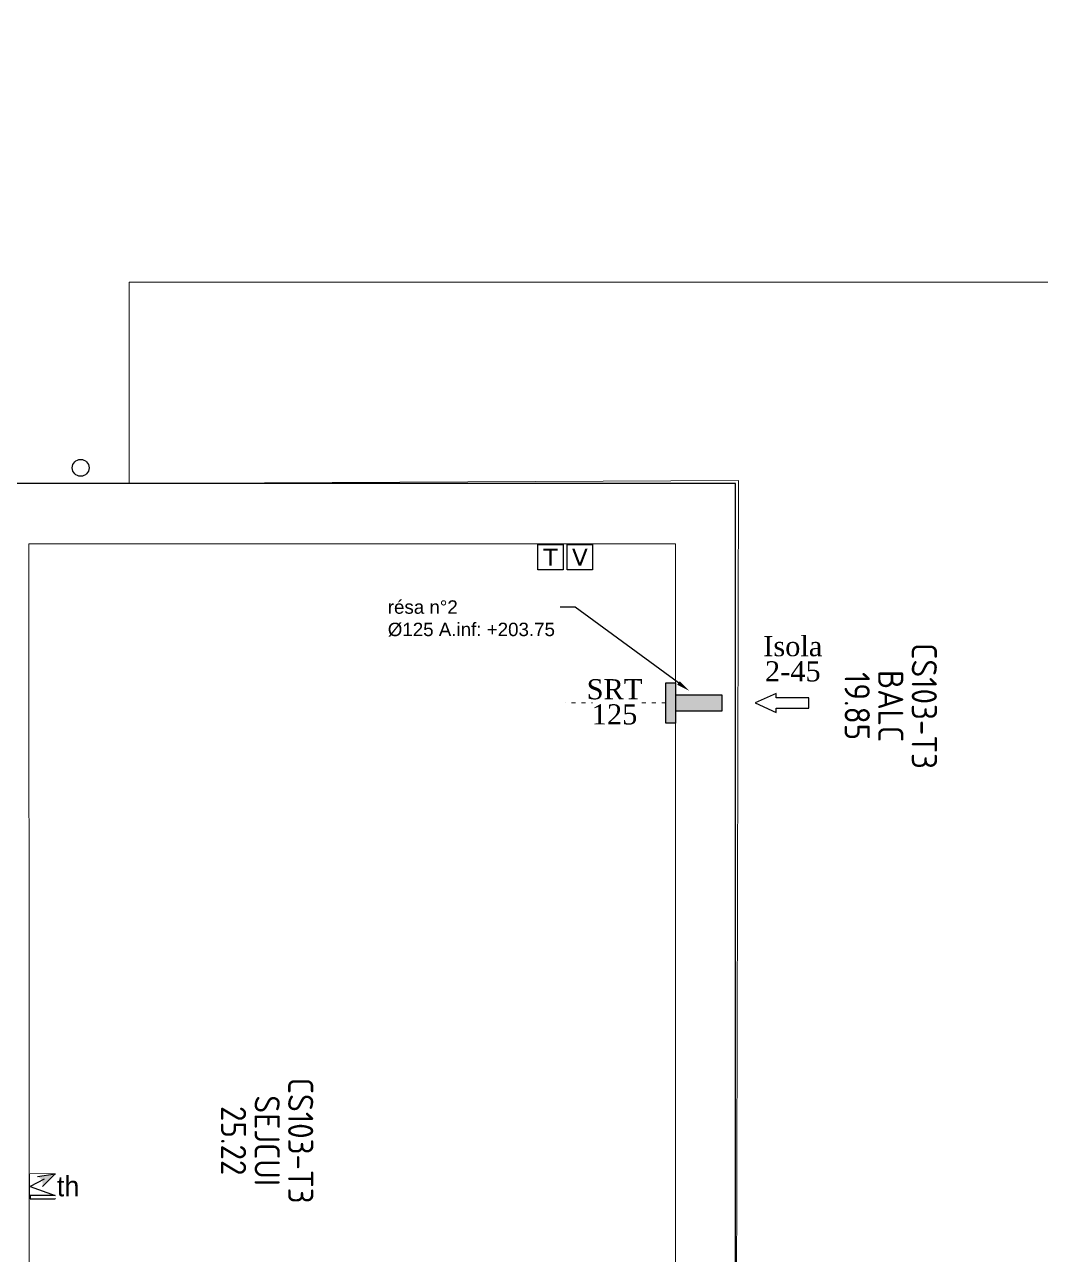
# Model space of a CAD drawing. Extents: x -2795338 to 3769695, y -3516596 to 3048438.
# Drawn here: x 505639 to 511697, y -338216 to -330882 of the extents above; entities that cross this region are included whole.
import ezdxf
from ezdxf import colors
from ezdxf.entities.mleader import LeaderData, LeaderLine
from ezdxf.math import Vec2, Vec3

# ---------------------------------------------------------------- set-up
doc = ezdxf.new("R2010")
doc.units = 0
doc.set_wipeout_variables(frame=1)
doc.linetypes.add('ACAD_ISO03W100', pattern=[30, 12, -18])
doc.layers.add('_GAZELEC-RESERVATION', color=1, linetype='Continuous', lineweight=18)
for name, color, linetype in [('prlm-CHAUFF', 30, 'Continuous'), ('prlm-EAU-EPEXT', 145, 'Continuous'), ('prlm-ELEC-CFA', 181, 'Continuous'), ('prlm-MOD-PB', 123, 'Continuous'), ('prlm-VMC', 93, 'Continuous')]:
    doc.layers.add(name, color=color, linetype=linetype)
doc.layers.add('prlm-xpoly', color=7, linetype='Continuous', plot=False)
doc.layers.add('prlm-ZEROPLOT', color=254, linetype='Continuous', plot=False)
doc.styles.add('prlm-elec-cfa', font='comic.ttf', dxfattribs={"height": 12})
doc.styles.add('prlm-vmc', font='pala.ttf', dxfattribs={"height": 14})
doc.styles.add('prlm-xpoly', font='isocp.shx', dxfattribs={"height": 15})
doc.styles.get("Standard").update_dxf_attribs({"font": 'arial.ttf'})

# ---------------------------------------------------------------- blocks, each defined once
blk = doc.blocks.new('xi.EA-Ma')
at = {"layer": 'prlm-MOD-PB'}
blk.add_hatch(color=0, dxfattribs=at).paths.add_polyline_path([(-4.65, 0), (-4.65, -28), (4.65, -28), (4.65, 0)])
at = {"layer": 'prlm-VMC', "linetype": 'ByBlock'}
blk.add_hatch(color=0, dxfattribs=at).paths.add_polyline_path([(-12, 5.6), (12, 5.6), (12, 0), (-12, 0)])
at = {"layer": 'prlm-MOD-PB', "color": 0, "linetype": 'ByBlock', "lineweight": -2, "flags": 128}
blk.add_lwpolyline([(-4.65, 0), (-4.65, -28), (4.65, -28), (4.65, 0)], close=True, dxfattribs=at)
at = {"layer": 'prlm-VMC', "color": 0, "linetype": 'ByBlock', "flags": 128}
for points in [[(-12, 5.6), (12, 5.6), (12, 0), (-12, 0)], [(-3.09, -60.19), (-3.09, -79.51), (3.09, -79.51), (3.09, -60.19), (5.59, -60.19), (0, -47.69), (-5.59, -60.19)]]:
    blk.add_lwpolyline(points, close=True, dxfattribs=at)
at = {"layer": 'prlm-ZEROPLOT', "color": 250, "linetype": 'ACAD_ISO03W100', "lineweight": 0, "ltscale": 0.2}
blk.add_lwpolyline([(0, 5.6), (0, 65.6)], dxfattribs=at)
blk = doc.blocks.new('xi.epext')
at = {"layer": 'prlm-EAU-EPEXT', "color": 0, "linetype": 'ByBlock', "lineweight": -2}
blk.add_circle((0, 0), 5, dxfattribs=at)
blk = doc.blocks.new('xi.th-ch')
at = {"layer": 'prlm-CHAUFF', "color": 0, "linetype": 'ByBlock', "lineweight": -2, "flags": 128}
blk.add_lwpolyline([(-7.5, 7.5), (7.5, 7.5), (7.5, -7.5), (-7.5, -7.5)], close=True, dxfattribs=at)
at = {"layer": 'prlm-CHAUFF', "color": 0}
blk.add_lwpolyline([(-7.5, -7.5), (7.5, 7.5)], dxfattribs=at)
blk = doc.blocks.new('xi.TH')
at = {"color": 0, "lineweight": 5}
blk.add_wipeout([(-7.5, -7.5), (7.5, -7.5), (7.5, 7.5), (-7.5, 7.5)], dxfattribs=at).dxf.layer = 'prlm-ELEC-CFA'
at = {"layer": 'prlm-ELEC-CFA', "lineweight": 5}
blk.add_hatch(color=0, dxfattribs=at).paths.add_polyline_path([(-3, 6), (-0.1, 3.7), (0, 0), (7.5, 7.5)])
at = {"layer": 'prlm-ELEC-CFA', "color": 0}
for points in [[(-3, 6), (7.5, 7.5), (0, 0)], [(0.95, 4.23), (-7.5, 0), (7.5, -5.5), (-7.5, -5.5), (-7.5, -7.5), (7.5, -7.5)]]:
    blk.add_lwpolyline(points, dxfattribs=at)
blk = doc.blocks.new('xi.TEL')
at = {"layer": 'prlm-ELEC-CFA', "color": 0, "linetype": 'ByBlock', "lineweight": -2, "flags": 128}
blk.add_lwpolyline([(-7.5, 7.5), (7.5, 7.5), (7.5, -7.5), (-7.5, -7.5)], close=True, dxfattribs=at)
at = {"layer": 'prlm-ELEC-CFA', "color": 0, "linetype": 'ByBlock', "insert": (0, 0), "char_height": 10, "width": 11.36, "attachment_point": 5}
blk.add_mtext('{\\fVerdana|b0|i0|c0|p34;T}', dxfattribs=at)
blk = doc.blocks.new('xi.TV')
at = {"layer": 'prlm-ELEC-CFA', "color": 0, "linetype": 'ByBlock', "lineweight": -2, "flags": 128}
blk.add_lwpolyline([(-7.5, 7.5), (7.5, 7.5), (7.5, -7.5), (-7.5, -7.5)], close=True, dxfattribs=at)
at = {"layer": 'prlm-ELEC-CFA', "color": 0, "linetype": 'ByBlock', "insert": (0, 0), "char_height": 10, "width": 11.36, "attachment_point": 5}
blk.add_mtext('{\\fVerdana|b0|i0|c0|p34;V}', dxfattribs=at)

msp = doc.modelspace()

# ---------------------------------------------------------------- linework, layer by layer
msp.add_circle((487178.691, -234079.124), 3282516.798)
at = {"layer": 'prlm-xpoly', "lineweight": 0}
for points in [[(506262.077, -333618.249), (509896.933, -333601.11), (509879.933, -340152.778), (511896.51, -340152.778), (511896.51, -332418.11), (506262.077, -332418.11)], [(509519.933, -333978.11), (505663.749, -333977.778), (505667.825, -340522.705), (509519.933, -340522.705)]]:
    msp.add_lwpolyline(points, close=True, dxfattribs=at)

# ---------------------------------------------------------------- block references
at = {"layer": 'prlm-CHAUFF', "xscale": 10, "yscale": 10, "zscale": 10}
msp.add_blockref('xi.th-ch', (505746.137, -337810.831), dxfattribs=at)
at = {"layer": 'prlm-EAU-EPEXT', "xscale": 10, "yscale": 10, "zscale": 10}
msp.add_blockref('xi.epext', (505973.115, -333525.044), dxfattribs=at)
at = {"layer": 'prlm-ELEC-CFA', "xscale": 10, "yscale": 10, "zscale": 10}
for name, p in [('xi.TEL', (508775.346, -334058.05)), ('xi.TV', (508950.564, -334058.065))]:
    msp.add_blockref(name, p, dxfattribs=at)
at = {"layer": 'prlm-VMC', "ltscale": 25, "xscale": 10, "yscale": 10, "zscale": 10, "rotation": 89.99999333259534}
msp.add_blockref('xi.EA-Ma', (509519.934, -334927.649), dxfattribs=at)

# ---------------------------------------------------------------- texts
at = {"layer": 'prlm-xpoly', "lineweight": 20, "char_height": 150, "attachment_point": 5, "rotation": 270, "line_spacing_factor": 0.8, "style": 'prlm-xpoly'}
for s, insert in [('CS103-T3\\PBALC\\P19.85', (510804.585, -334946.226)), ('CS103-T3\\PSEJCUI\\P25.22', (507085.204, -337538.139))]:
    msp.add_mtext(s, dxfattribs=dict(at, insert=insert))

# ---------------------------------------------------------------- leaders
at = {"layer": '_GAZELEC-RESERVATION', "color": 6}
ml = msp.add_multileader_mtext('Standard', dxfattribs=at)
ml.set_content('résa n°31\\P300x300 A.inf: +203.52', color=6)
ml.set_leader_properties()
ml.build(insert=Vec2(0, 0))
ml.multileader.update_dxf_attribs({"has_text_frame": 1, "arrow_head_size": 80, "scale": 20})
ctx = ml.context
ctx.base_point, ctx.scale, ctx.char_height, ctx.arrow_head_size, ctx.landing_gap_size, ctx.plane_origin = Vec3(480610.526, -331880.841), 20, 80, 80, 40, Vec3(475247.958, -331555.303)
notes = []
notes.append((ctx, [(0, (1, 1, 0), (481922.471, -331880.841), (-1, 0), 89.845, [(0, [(482398.18, -332839.175)], 0, [])])]))
ctx.mtext.insert, ctx.mtext.width, ctx.mtext.flow_direction = Vec3(480650.526, -331840.131), 1568.85041, 5
ml = msp.add_multileader_mtext('Standard', dxfattribs=at)
ml.set_content('résa n°40\\P%%C160 A.inf: +203.83', color=6)
ml.set_leader_properties()
ml.build(insert=Vec2(0, 0))
ml.multileader.update_dxf_attribs({"has_text_frame": 1, "arrow_head_size": 80, "scale": 20})
ctx = ml.context
ctx.base_point, ctx.scale, ctx.char_height, ctx.arrow_head_size, ctx.landing_gap_size, ctx.plane_origin = Vec3(484070.774, -332434.659), 20, 80, 80, 40, Vec3(477662.115, -331347.741)
notes.append((ctx, [(1, (1, 1, 0), (483980.929, -332434.659), (1, 0), 89.845, [(0, [(482943.976, -332531.249)], 0, [])])]))
ctx.mtext.insert, ctx.mtext.width, ctx.mtext.flow_direction = Vec3(484110.774, -332393.05), 1568.85041, 5
ml = msp.add_multileader_mtext('Standard', dxfattribs=at)
ml.set_content('résa n°6\\P%%C125 A.inf: +203.75', color=6)
ml.set_leader_properties()
ml.build(insert=Vec2(0, 0))
ml.multileader.update_dxf_attribs({"has_text_frame": 1, "arrow_head_size": 80, "scale": 20})
ctx = ml.context
ctx.base_point, ctx.scale, ctx.char_height, ctx.arrow_head_size, ctx.landing_gap_size, ctx.plane_origin = Vec3(494558.579, -332979.247), 20, 80, 80, 40, Vec3(488094.957, -332822.96)
notes.append((ctx, [(0, (1, 1, 0), (495716.691, -332979.247), (-1, 0), 89.845, [(0, [(496299.686, -333844.419)], 0, [])])]))
ctx.mtext.insert, ctx.mtext.width, ctx.mtext.flow_direction = Vec3(494598.579, -332937.637), 1568.85041, 5
ml = msp.add_multileader_mtext('Standard', dxfattribs=at)
ml.set_content('résa n°4\\P%%C125 A.inf: +203.75', color=6)
ml.set_leader_properties()
ml.build(insert=Vec2(0, 0))
ml.multileader.update_dxf_attribs({"has_text_frame": 1, "arrow_head_size": 80, "scale": 20})
ctx = ml.context
ctx.base_point, ctx.scale, ctx.char_height, ctx.arrow_head_size, ctx.landing_gap_size, ctx.plane_origin = Vec3(497652.645, -333134.159), 20, 80, 80, 40, Vec3(491268.666, -333322.392)
notes.append((ctx, [(0, (1, 1, 0), (498810.757, -333134.159), (-1, 0), 89.845, [(0, [(499539.59, -334175.209)], 0, [])])]))
ctx.mtext.insert, ctx.mtext.width, ctx.mtext.flow_direction = Vec3(497692.645, -333092.549), 1568.85041, 5
ml = msp.add_multileader_mtext('Standard', dxfattribs=at)
ml.set_content('résa n°3\\P%%C125 A.inf: +203.75', color=6)
ml.set_leader_properties()
ml.build(insert=Vec2(0, 0))
ml.multileader.update_dxf_attribs({"has_text_frame": 1, "arrow_head_size": 80, "scale": 20})
ctx = ml.context
ctx.base_point, ctx.scale, ctx.char_height, ctx.arrow_head_size, ctx.landing_gap_size, ctx.plane_origin = Vec3(501371.012, -333148.058), 20, 80, 80, 40, Vec3(495099.899, -332822.52)
notes.append((ctx, [(0, (1, 1, 0), (502529.124, -333148.058), (-1, 0), 89.845, [(0, [(503304.628, -333741.533)], 0, [])])]))
ctx.mtext.insert, ctx.mtext.width, ctx.mtext.flow_direction = Vec3(501411.012, -333106.449), 1568.85041, 5
ml = msp.add_multileader_mtext('Standard', dxfattribs=at)
ml.set_content('résa n°8\\P%%C125 A.inf: +203.75', color=6)
ml.set_leader_properties()
ml.build(insert=Vec2(0, 0))
ml.multileader.update_dxf_attribs({"has_text_frame": 1, "arrow_head_size": 80, "scale": 20})
ctx = ml.context
ctx.base_point, ctx.scale, ctx.char_height, ctx.arrow_head_size, ctx.landing_gap_size, ctx.plane_origin = Vec3(486136.104, -334201.951), 20, 80, 80, 40, Vec3(479672.482, -332823.488)
notes.append((ctx, [(0, (1, 1, 0), (487294.217, -334201.951), (-1, 0), 89.845, [(0, [(487877.211, -333844.948)], 0, [])])]))
ctx.mtext.insert, ctx.mtext.width, ctx.mtext.flow_direction = Vec3(486176.104, -334160.341), 1568.85041, 5
ml = msp.add_multileader_mtext('Standard', dxfattribs=at)
ml.set_content('résa n°7\\P%%C125 A.inf: +203.75', color=6)
ml.set_leader_properties()
ml.build(insert=Vec2(0, 0))
ml.multileader.update_dxf_attribs({"has_text_frame": 1, "arrow_head_size": 80, "scale": 20})
ctx = ml.context
ctx.base_point, ctx.scale, ctx.char_height, ctx.arrow_head_size, ctx.landing_gap_size, ctx.plane_origin = Vec3(487784.413, -336779.203), 20, 80, 80, 40, Vec3(481320.791, -335106.645)
notes.append((ctx, [(0, (1, 1, 0), (488942.525, -336779.203), (-1, 0), 89.845, [(0, [(489525.52, -336128.104)], 0, [])])]))
ctx.mtext.insert, ctx.mtext.width, ctx.mtext.flow_direction = Vec3(487824.413, -336737.593), 1568.85041, 5
ml = msp.add_multileader_mtext('Standard', dxfattribs=at)
ml.set_content('résa n°5\\P%%C125 A.inf: +203.75', color=6)
ml.set_leader_properties()
ml.build(insert=Vec2(0, 0))
ml.multileader.update_dxf_attribs({"has_text_frame": 1, "arrow_head_size": 80, "scale": 20})
ctx = ml.context
ctx.base_point, ctx.scale, ctx.char_height, ctx.arrow_head_size, ctx.landing_gap_size, ctx.plane_origin = Vec3(496205.137, -336711.816), 20, 80, 80, 40, Vec3(489741.515, -335106.116)
notes.append((ctx, [(0, (1, 1, 0), (497363.249, -336711.816), (-1, 0), 89.845, [(0, [(497946.244, -336127.576)], 0, [])])]))
ctx.mtext.insert, ctx.mtext.width, ctx.mtext.flow_direction = Vec3(496245.137, -336670.206), 1568.85041, 5
ml = msp.add_multileader_mtext('Standard', dxfattribs=at)
ml.set_content('résa n°87\\P150X150 en dalle haute', color=6)
ml.set_leader_properties()
ml.build(insert=Vec2(0, 0))
ml.multileader.update_dxf_attribs({"has_text_frame": 1, "arrow_head_size": 80, "scale": 20})
ctx = ml.context
ctx.base_point, ctx.scale, ctx.char_height, ctx.arrow_head_size, ctx.landing_gap_size, ctx.plane_origin = Vec3(483908.997, -336564.87), 20, 80, 80, 40, Vec3(477295.529, -335654.11)
notes.append((ctx, [(1, (1, 1, 0), (483819.152, -336564.87), (1, 0), 89.845, [(0, [(483296.4, -337452.895)], 0, [])])]))
ctx.mtext.insert, ctx.mtext.width, ctx.mtext.flow_direction = Vec3(483948.997, -336524.188), 1568.85041, 5
ml = msp.add_multileader_mtext('Standard', dxfattribs=at)
ml.set_content('résa n°12\\P600x300 A.inf: +203.81', color=6)
ml.set_leader_properties()
ml.build(insert=Vec2(0, 0))
ml.multileader.update_dxf_attribs({"has_text_frame": 1, "arrow_head_size": 80, "scale": 20})
ctx = ml.context
ctx.base_point, ctx.scale, ctx.char_height, ctx.arrow_head_size, ctx.landing_gap_size, ctx.plane_origin = Vec3(478671.499, -338027.542), 20, 80, 80, 40, Vec3(472540.087, -337702.004)
notes.append((ctx, [(0, (1, 1, 0), (479969.312, -338027.542), (-1, 0), 89.845, [(0, [(480508.854, -338582.419)], 0, [])])]))
ctx.mtext.insert, ctx.mtext.width, ctx.mtext.flow_direction = Vec3(478711.499, -337986.833), 1568.85041, 5
for ctx, leaders in notes:
    for number, flags, end, landing, length, lines in leaders:
        leader = LeaderData()
        leader.index, (leader.has_last_leader_line, leader.has_dogleg_vector, leader.attachment_direction) = number, flags
        leader.last_leader_point, leader.dogleg_vector, leader.dogleg_length = Vec3(end), Vec3(landing), length
        for number, points, colour, breaks in lines:
            line = LeaderLine()
            line.index, line.vertices, line.color, line.breaks = number, Vec3.list(points), colors.encode_raw_color(colour), breaks
            leader.lines.append(line)
        ctx.leaders.append(leader)

# ---------------------------------------------------------------- next in the draw order: texts
at = {"layer": 'prlm-VMC', "linetype": 'ByBlock', "lineweight": -2, "insert": (510220.404, -334528.732), "char_height": 120, "width": 236.73962, "attachment_point": 2, "line_spacing_factor": 0.75, "style": 'prlm-vmc', "bg_fill": 3, "box_fill_scale": 1.1, "bg_fill_color": 256, "bg_fill_transparency": 0}
msp.add_mtext('Isola\\P2-45', dxfattribs=at)
at = {"layer": 'prlm-VMC', "insert": (509157.206, -334785.526), "char_height": 120, "width": 236.73962, "attachment_point": 2, "line_spacing_factor": 0.75, "style": 'prlm-vmc', "bg_fill": 3, "box_fill_scale": 1.1, "bg_fill_color": 256, "bg_fill_transparency": 0}
msp.add_mtext('SRT 125', dxfattribs=at)

# ---------------------------------------------------------------- next in the draw order: linework, layer by layer
at = {"layer": 'prlm-ZEROPLOT', "ltscale": 50}
msp.add_lwpolyline([(509878.756, -333618.117), (503643.239, -333618.117), (503643.239, -349165.534), (509878.756, -349165.534)], close=True, dxfattribs=at)

# ---------------------------------------------------------------- next in the draw order: leaders
at = {"layer": '_GAZELEC-RESERVATION', "color": 6}
ml = msp.add_multileader_mtext('Standard', dxfattribs=at)
ml.set_content('résa n°2\\P%%C125 A.inf: +203.75', color=6)
ml.set_leader_properties()
ml.build(insert=Vec2(0, 0))
ml.multileader.update_dxf_attribs({"has_text_frame": 1, "arrow_head_size": 80, "scale": 20})
ctx = ml.context
ctx.base_point, ctx.scale, ctx.char_height, ctx.arrow_head_size, ctx.landing_gap_size, ctx.plane_origin = Vec3(507764.803, -334357.196), 20, 80, 80, 40, Vec3(501493.69, -334031.658)
notes = []
notes.append((ctx, [(0, (1, 1, 0), (508922.916, -334357.196), (-1, 0), 89.845, [(0, [(509603.056, -334855.307)], 0, [])])]))
ctx.mtext.insert, ctx.mtext.width, ctx.mtext.flow_direction = Vec3(507804.803, -334315.586), 1568.85041, 5
for ctx, leaders in notes:
    for number, flags, end, landing, length, lines in leaders:
        leader = LeaderData()
        leader.index, (leader.has_last_leader_line, leader.has_dogleg_vector, leader.attachment_direction) = number, flags
        leader.last_leader_point, leader.dogleg_vector, leader.dogleg_length = Vec3(end), Vec3(landing), length
        for number, points, colour, breaks in lines:
            line = LeaderLine()
            line.index, line.vertices, line.color, line.breaks = number, Vec3.list(points), colors.encode_raw_color(colour), breaks
            leader.lines.append(line)
        ctx.leaders.append(leader)

# ---------------------------------------------------------------- next in the draw order: texts
at = {"layer": 'prlm-CHAUFF', "lineweight": 20, "insert": (505898.223, -337810.736), "char_height": 120, "attachment_point": 5, "line_spacing_factor": 0.8, "style": 'prlm-elec-cfa', "bg_fill": 3, "box_fill_scale": 1.1, "bg_fill_color": 256, "bg_fill_transparency": 0}
msp.add_mtext('th', dxfattribs=at)

# ---------------------------------------------------------------- next in the draw order: texts
at = {"layer": 'prlm-ELEC-CFA', "lineweight": 20, "insert": (505898.223, -337810.736), "char_height": 120, "attachment_point": 5, "line_spacing_factor": 0.8, "style": 'prlm-elec-cfa', "bg_fill": 3, "box_fill_scale": 1.1, "bg_fill_color": 256, "bg_fill_transparency": 0}
msp.add_mtext('th', dxfattribs=at)

# ---------------------------------------------------------------- next in the draw order: block references
at = {"layer": 'prlm-ELEC-CFA', "xscale": 10, "yscale": 10, "zscale": 10}
msp.add_blockref('xi.TH', (505746.137, -337810.831), dxfattribs=at)

# ---------------------------------------------------------------- next in the draw order: leaders
at = {"layer": '_GAZELEC-RESERVATION', "color": 6}
ml = msp.add_multileader_mtext('Standard', dxfattribs=at)
ml.set_content('résa n°14\\P800x200 A.inf: +203.91', color=6)
ml.set_leader_properties()
ml.build(insert=Vec2(0, 0))
ml.multileader.update_dxf_attribs({"has_text_frame": 1, "arrow_head_size": 80, "scale": 20})
ctx = ml.context
ctx.base_point, ctx.scale, ctx.char_height, ctx.arrow_head_size, ctx.landing_gap_size, ctx.plane_origin = Vec3(480166.511, -337817.075), 20, 80, 80, 40, Vec3(474034.771, -337491.537)
notes = []
notes.append((ctx, [(0, (1, 1, 0), (481463.996, -337817.075), (-1, 0), 89.845, [(0, [(482003.538, -338518.089)], 0, [])])]))
ctx.mtext.insert, ctx.mtext.width, ctx.mtext.flow_direction = Vec3(480206.511, -337776.366), 1568.85041, 5
for ctx, leaders in notes:
    for number, flags, end, landing, length, lines in leaders:
        leader = LeaderData()
        leader.index, (leader.has_last_leader_line, leader.has_dogleg_vector, leader.attachment_direction) = number, flags
        leader.last_leader_point, leader.dogleg_vector, leader.dogleg_length = Vec3(end), Vec3(landing), length
        for number, points, colour, breaks in lines:
            line = LeaderLine()
            line.index, line.vertices, line.color, line.breaks = number, Vec3.list(points), colors.encode_raw_color(colour), breaks
            leader.lines.append(line)
        ctx.leaders.append(leader)

doc.saveas('drawing.dxf')
